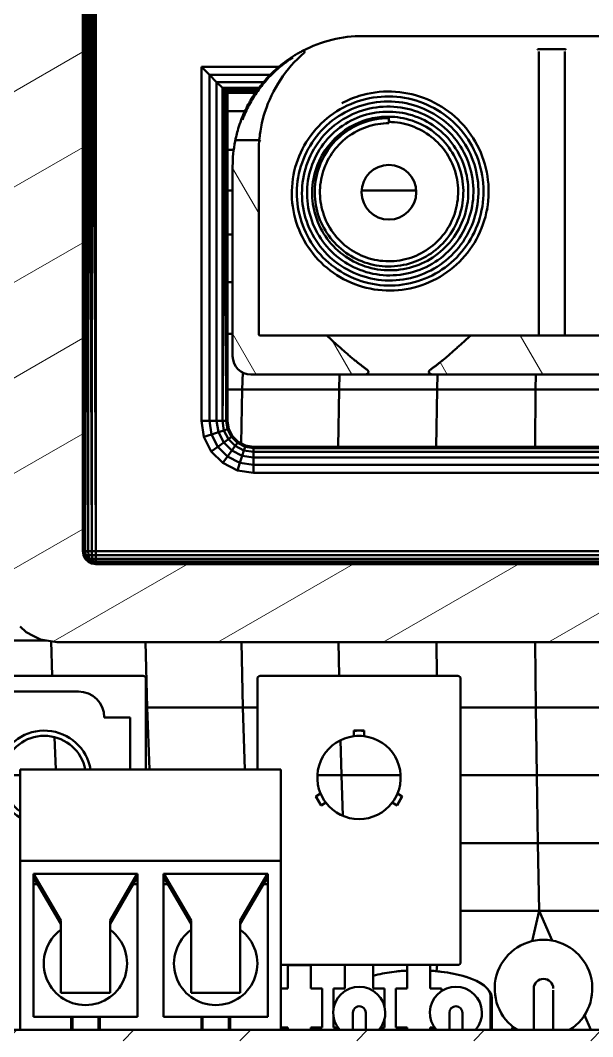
# Model space of a CAD drawing. Header units: millimetres. Extents: x -232 to 1390, y -69 to 653.
# Drawn here: x 141.4 to 163.37, y 298.16 to 337.2 of the extents above; entities that cross this region are included whole.
import ezdxf

# ---------------------------------------------------------------- set-up
doc = ezdxf.new("R2010")
doc.units = ezdxf.units.MM
doc.layers.add('Видимый контур (ГОСТ)', color=7, linetype='Continuous', lineweight=50)
doc.layers.add('Штриховка (ГОСТ)', color=7, linetype='Continuous', lineweight=18)

msp = doc.modelspace()

# ---------------------------------------------------------------- hatches: boundary and pattern name
at = {"layer": 'Штриховка (ГОСТ)'}
h = msp.add_hatch(dxfattribs=at)
h.set_pattern_fill('ANSI31', color=256, scale=25.4, angle=-15, style=0)
h.set_pattern_definition([(30, (0, 0), (-1.5875, 2.74963), [])])
h.paths.add_polyline_path([(243.533, 332.223), (243.621, 332.092), (244.2, 331.053), (244.35, 330.694), (244.424, 330.362), (244.459, 330.201), (244.476, 329.93), (244.444, 329.639), (244.415, 329.363), (244.341, 329.101), (244.264, 328.939), (244.096, 328.587), (243.939, 328.364), (243.892, 328.317), (243.538, 327.96), (243.354, 327.828), (243.316, 327.802), (242.803, 327.553), (242.695, 327.521), (242.542, 327.477), (241.976, 327.412), (214.141, 327.412), (213.094, 327.346), (212.685, 327.269), (212.07, 327.153), (211.36, 326.938), (211.27, 326.9), (210.394, 326.53), (209.949, 326.272), (209.492, 326.008), (208.894, 325.571), (208.748, 325.439), (208.117, 324.866), (207.718, 324.401), (207.439, 324.075), (207.018, 323.464), (206.878, 323.206), (206.519, 322.542), (206.261, 321.88), (206.14, 321.571), (205.946, 320.856), (205.884, 320.468), (205.78, 319.824), (205.741, 319.012), (205.741, 315.86), (205.741, 313.661), (205.741, 312.003), (205.741, 311.233), (205.741, 309.84), (205.741, 308.694), (205.741, 307.715), (205.741, 306.779), (205.741, 305.899), (205.741, 305.113), (205.741, 304.395), (205.741, 303.412), (205.741, 302.731), (205.741, 302.09), (205.741, 301.479), (205.741, 299.59), (205.741, 298.979), (205.741, 298.419), (205.741, 298.386), (205.741, 298.317), (207.245, 298.317), (208.055, 298.317), (208.604, 298.317), (208.741, 298.317), (208.741, 298.633), (208.741, 299.276), (208.741, 301.2), (208.741, 301.843), (208.741, 302.515), (208.741, 303.229), (208.741, 304.234), (208.741, 304.989), (208.741, 305.816), (208.741, 306.744), (208.741, 307.712), (208.741, 308.755), (208.741, 309.986), (208.741, 311.498), (208.741, 312.32), (208.741, 314.166), (208.741, 316.675), (208.741, 320.412), (208.806, 321.131), (208.889, 321.444), (208.966, 321.736), (209.266, 322.393), (209.617, 322.911), (209.924, 323.23), (210.118, 323.432), (210.621, 323.804), (210.746, 323.867), (211.265, 324.13), (211.708, 324.267), (211.863, 324.314), (212.577, 324.408), (212.741, 324.412), (245.612, 324.412), (246.09, 324.45), (246.39, 324.531), (246.693, 324.613), (247.044, 324.775), (247.118, 324.827), (247.559, 325.129), (247.742, 325.308), (247.836, 325.398), (248.204, 325.902), (248.377, 326.247), (248.505, 326.669), (248.558, 326.845), (248.606, 327.228), (248.587, 327.447), (248.53, 328.102), (248.395, 328.543), (248.395, 328.543), (248.095, 329.524), (247.668, 330.545), (247.668, 330.545), (246.948, 332.269), (246.839, 332.45), (246.839, 332.45), (245.777, 334.221), (245.777, 334.221), (245.413, 334.829), (244.542, 335.9), (244.542, 335.9), (243.589, 337.073), (243.127, 337.514), (243.127, 337.514), (241.507, 339.06), (241.507, 339.06), (241.268, 339.288), (239.67, 340.512), (239.67, 340.512), (238.297, 341.564), (237.687, 341.951), (237.687, 341.951), (234.489, 343.979), (233.235, 344.648), (233.235, 344.648), (228.797, 347.019), (228.374, 347.214), (228.374, 347.214), (223.31, 349.546), (223.31, 349.546), (222.149, 350.081), (218.332, 351.61), (218.332, 351.61), (215.485, 352.751), (213.723, 353.335), (213.723, 353.335), (209.929, 354.593), (208.735, 354.96), (208.727, 354.962), (207.511, 355.295), (207.511, 352.19), (208.215, 351.985), (209.019, 351.734), (212.387, 350.657), (212.825, 350.5), (215.603, 349.505), (217.374, 348.8), (219.115, 348.107), (222.324, 346.718), (223.246, 346.319), (226.999, 344.559), (227.345, 344.384), (229.78, 343.144), (230.254, 342.903), (232.115, 341.867), (233.016, 341.365), (234.318, 340.564), (235.347, 339.931), (236.359, 339.237), (237.314, 338.582), (238.21, 337.888), (238.973, 337.298), (239.855, 336.518), (240.374, 336.059), (241.283, 335.123), (241.668, 334.726), (242.503, 333.698), (242.734, 333.414)])
h.paths.add_polyline_path([(124.773, 350.488), (126.323, 351.018), (128.575, 351.734), (129.378, 351.985), (129.955, 352.152), (130.083, 352.19), (130.083, 355.295), (129.915, 355.249), (128.867, 354.962), (128.859, 354.96), (127.665, 354.593), (123.87, 353.338), (123.87, 353.338), (122.243, 352.799), (119.262, 351.609), (119.262, 351.609), (115.59, 350.143), (114.285, 349.543), (114.285, 349.543), (109.22, 347.213), (109.219, 347.213), (108.797, 347.019), (105.902, 345.536), (104.357, 344.653), (104.357, 344.653), (101.684, 343.126), (99.917, 341.938), (99.917, 341.938), (98.302, 340.852), (97.91, 340.532), (97.91, 340.532), (96.094, 339.05), (96.093, 339.05), (95.589, 338.639), (94.481, 337.502), (94.481, 337.502), (93.4, 336.393), (93.042, 335.91), (93.042, 335.91), (91.798, 334.23), (91.798, 334.23), (91.622, 333.993), (90.793, 332.431), (90.793, 332.431), (90.176, 331.266), (89.921, 330.549), (89.921, 330.549), (89.206, 328.54), (89.206, 328.54), (89.096, 328.23), (88.989, 327.614), (88.988, 327.449), (88.987, 327.228), (89.081, 326.666), (89.09, 326.612), (89.217, 326.247), (89.386, 325.941), (89.518, 325.7), (89.758, 325.398), (89.855, 325.312), (90.224, 324.981), (90.474, 324.824), (90.55, 324.775), (91.127, 324.536), (91.2, 324.519), (91.504, 324.45), (91.982, 324.412), (124.853, 324.412), (125.57, 324.347), (125.731, 324.314), (125.885, 324.265), (126.418, 324.093), (126.849, 323.868), (126.973, 323.804), (127.549, 323.367), (127.674, 323.233), (127.976, 322.911), (128.31, 322.407), (128.375, 322.308), (128.627, 321.736), (128.701, 321.443), (128.804, 321.036), (128.853, 320.412), (128.853, 316.9), (128.853, 314.312), (128.853, 312.422), (128.853, 311.605), (128.853, 310.063), (128.853, 308.813), (128.853, 307.756), (128.853, 306.789), (128.853, 305.851), (128.853, 305.016), (128.853, 304.255), (128.853, 303.25), (128.853, 302.531), (128.853, 301.854), (128.853, 301.207), (128.853, 299.283), (128.853, 298.637), (128.853, 298.419), (128.853, 298.317), (129.538, 298.317), (131.853, 298.317), (131.853, 298.389), (131.853, 298.419), (131.853, 298.986), (131.853, 299.601), (131.853, 301.49), (131.853, 302.104), (131.853, 302.749), (131.853, 303.436), (131.853, 304.419), (131.853, 305.143), (131.853, 305.937), (131.853, 306.828), (131.853, 307.762), (131.853, 308.754), (131.853, 309.919), (131.853, 311.34), (131.853, 312.104), (131.853, 313.802), (131.853, 316.069), (131.853, 319.012), (131.788, 320.054), (131.716, 320.469), (131.648, 320.856), (131.354, 321.863), (130.941, 322.819), (130.721, 323.208), (130.576, 323.464), (129.965, 324.318), (129.883, 324.407), (129.258, 325.083), (128.848, 325.442), (128.7, 325.571), (127.842, 326.174), (127.648, 326.277), (126.922, 326.662), (126.325, 326.902), (126.233, 326.938), (125.223, 327.223), (124.91, 327.271), (124.194, 327.379), (123.453, 327.412), (95.618, 327.412), (95.346, 327.427), (94.9, 327.528), (94.79, 327.553), (94.539, 327.657), (94.247, 327.84), (94.056, 327.96), (93.853, 328.141), (93.709, 328.322), (93.498, 328.587), (93.367, 328.825), (93.328, 328.936), (93.179, 329.363), (93.134, 329.631), (93.135, 330.201), (93.17, 330.362), (93.244, 330.694), (93.394, 331.053), (94.063, 332.223), (94.16, 332.393), (95.051, 333.668), (95.082, 333.705), (96.083, 334.9), (96.307, 335.127), (97.272, 336.109), (97.739, 336.538), (99.228, 337.787), (99.377, 337.897), (100.986, 339.085), (101.23, 339.245), (103.063, 340.451), (103.27, 340.573), (105.476, 341.873), (105.78, 342.052), (107.817, 343.138), (108.865, 343.697), (110.252, 344.376), (112.146, 345.304), (115.269, 346.721), (115.903, 347.009), (119.583, 348.559), (120.218, 348.805), (123.034, 349.895)])
h.paths.add_polyline_path([(142.297, 346.317), (140.797, 346.317), (140.797, 346.283), (140.797, 344.875), (140.797, 315.317), (140.846, 315.008), (140.895, 314.699), (141.037, 314.42), (141.179, 314.141), (141.4, 313.92), (141.621, 313.699), (141.9, 313.557), (142.179, 313.415), (142.488, 313.366), (142.797, 313.317), (168.797, 313.317), (194.797, 313.317), (195.106, 313.366), (195.415, 313.415), (195.694, 313.557), (195.973, 313.699), (196.194, 313.92), (196.415, 314.141), (196.557, 314.42), (196.699, 314.699), (196.748, 315.008), (196.797, 315.317), (196.797, 344.875), (196.797, 346.283), (196.797, 346.317), (195.297, 346.317), (193.797, 346.317), (193.797, 346.283), (193.797, 344.895), (193.797, 316.817), (193.785, 316.74), (193.772, 316.662), (193.737, 316.593), (193.701, 316.523), (193.646, 316.468), (193.591, 316.412), (193.521, 316.377), (193.451, 316.341), (193.374, 316.329), (193.297, 316.317), (168.797, 316.317), (144.297, 316.317), (144.22, 316.329), (144.142, 316.341), (144.073, 316.377), (144.003, 316.412), (143.948, 316.468), (143.892, 316.523), (143.857, 316.593), (143.821, 316.662), (143.809, 316.74), (143.797, 316.817), (143.797, 344.895), (143.797, 346.317), (143.628, 346.317)])
h = msp.add_hatch(dxfattribs=at)
h.set_pattern_fill('ANSI31', color=256, scale=25.4, angle=75.0002, style=0)
h.set_pattern_definition([(120.0002, (0, 0), (-2.749626, -1.587508), [])])
edge = h.paths.add_edge_path()
edge.add_spline(control_points=[(176.444, 325.069), (176.434, 325.077), (176.421, 325.085), (176.397, 325.095), (176.381, 325.098), (176.367, 325.098)], knot_values=[0.038382, 0.038382, 0.038382, 0.038382, 0.042175, 0.042175, 0.046287, 0.046287, 0.046287, 0.046287], degree=3, periodic=0)
edge.add_line((176.367, 325.098), (158.739, 325.098))
edge.add_spline(control_points=[(158.739, 325.098), (158.726, 325.098), (158.71, 325.095), (158.685, 325.085), (158.672, 325.077), (158.663, 325.069)], knot_values=[0.015403, 0.015403, 0.015403, 0.015403, 0.019515, 0.019515, 0.023309, 0.023309, 0.023309, 0.023309], degree=3, periodic=0)
edge.add_spline(control_points=[(158.663, 325.069), (157.682, 324.166), (157.13, 323.769)], knot_values=[0, 0, 0, 0.201073, 0.201073, 0.201073], weights=[1, 1.059449, 1], degree=2, periodic=0)
edge.add_spline(control_points=[(157.13, 323.769), (157.128, 323.767), (157.126, 323.766), (157.114, 323.756), (157.103, 323.744), (157.092, 323.722), (157.089, 323.709), (157.089, 323.687), (157.092, 323.674), (157.103, 323.652), (157.114, 323.64), (157.137, 323.622), (157.154, 323.613), (157.186, 323.601), (157.208, 323.598), (157.226, 323.598)], knot_values=[-0.042949, -0.042949, -0.042949, -0.042949, -0.042221, -0.042221, -0.038224, -0.038224, -0.034902, -0.034902, -0.031581, -0.031581, -0.027584, -0.027584, -0.022731, -0.022731, -0.017238, -0.017238, -0.017238, -0.017238], degree=3, periodic=0)
edge.add_line((157.226, 323.598), (177.88, 323.598))
edge.add_spline(control_points=[(177.88, 323.598), (177.898, 323.598), (177.92, 323.601), (177.953, 323.613), (177.97, 323.622), (177.993, 323.64), (178.003, 323.652), (178.014, 323.674), (178.018, 323.687), (178.018, 323.709), (178.014, 323.722), (178.003, 323.744), (177.993, 323.756), (177.981, 323.766), (177.979, 323.767), (177.977, 323.769)], knot_values=[0.017239, 0.017239, 0.017239, 0.017239, 0.022729, 0.022729, 0.027582, 0.027582, 0.03158, 0.03158, 0.034901, 0.034901, 0.038222, 0.038222, 0.042219, 0.042219, 0.042947, 0.042947, 0.042947, 0.042947], degree=3, periodic=0)
edge.add_spline(control_points=[(177.977, 323.769), (177.425, 324.166), (176.444, 325.069)], knot_values=[0, 0, 0, 0.201073, 0.201073, 0.201073], weights=[1, 1.059449, 1], degree=2, periodic=0)
edge = h.paths.add_edge_path()
edge.add_ellipse((184.588, 332.548), major_axis=(-0.05, 0), ratio=1, start_angle=270, end_angle=364.4586)
edge.add_ellipse((179.553, 332.155), major_axis=(0.389, -4.985), ratio=1, start_angle=85.5414, end_angle=90, ccw=False)
edge.add_line((184.553, 332.155), (184.553, 325.148))
edge.add_ellipse((184.503, 325.148), major_axis=(0, -0.05), ratio=1, start_angle=0, end_angle=90, ccw=False)
edge.add_line((184.503, 325.098), (181.989, 325.098))
edge.add_spline(control_points=[(181.989, 325.098), (181.976, 325.098), (181.96, 325.095), (181.935, 325.085), (181.922, 325.077), (181.913, 325.069)], knot_values=[0.015403, 0.015403, 0.015403, 0.015403, 0.019515, 0.019515, 0.023309, 0.023309, 0.023309, 0.023309], degree=3, periodic=0)
edge.add_spline(control_points=[(181.913, 325.069), (180.932, 324.166), (180.38, 323.769)], knot_values=[0, 0, 0, 0.201073, 0.201073, 0.201073], weights=[1, 1.059449, 1], degree=2, periodic=0)
edge.add_spline(control_points=[(180.38, 323.769), (180.378, 323.767), (180.376, 323.766), (180.364, 323.756), (180.353, 323.744), (180.342, 323.722), (180.339, 323.709), (180.339, 323.687), (180.342, 323.674), (180.353, 323.652), (180.364, 323.64), (180.387, 323.622), (180.404, 323.613), (180.436, 323.601), (180.458, 323.598), (180.476, 323.598)], knot_values=[-0.042947, -0.042947, -0.042947, -0.042947, -0.042219, -0.042219, -0.038222, -0.038222, -0.034901, -0.034901, -0.03158, -0.03158, -0.027582, -0.027582, -0.022729, -0.022729, -0.017236, -0.017236, -0.017236, -0.017236], degree=3, periodic=0)
edge.add_line((180.476, 323.598), (184.853, 323.598))
edge.add_ellipse((184.853, 324.298), major_axis=(0.7, 0), ratio=1, start_angle=270, end_angle=360)
edge.add_line((185.553, 324.298), (185.553, 331.598))
edge.add_ellipse((180.553, 331.598), major_axis=(0, 5), ratio=1, start_angle=270, end_angle=281.0648)
edge.add_ellipse((185.411, 332.548), major_axis=(-0.0096, 0.0491), ratio=1, start_angle=270, end_angle=348.9352)
edge.add_line((185.411, 332.598), (184.588, 332.598))
edge = h.paths.add_edge_path()
edge.add_ellipse((150.519, 332.548), major_axis=(0.0039, 0.0498), ratio=1, start_angle=270, end_angle=364.4586)
edge.add_line((150.519, 332.598), (149.695, 332.598))
edge.add_ellipse((149.695, 332.548), major_axis=(-0.05, 0), ratio=1, start_angle=270, end_angle=348.9352)
edge.add_ellipse((154.553, 331.598), major_axis=(-0.96, -4.907), ratio=1, start_angle=270, end_angle=281.0648)
edge.add_line((149.553, 331.598), (149.553, 324.298))
edge.add_ellipse((150.253, 324.298), major_axis=(0, -0.7), ratio=1, start_angle=270, end_angle=360)
edge.add_line((150.253, 323.598), (154.63, 323.598))
edge.add_spline(control_points=[(154.63, 323.598), (154.648, 323.598), (154.67, 323.601), (154.703, 323.613), (154.72, 323.622), (154.743, 323.64), (154.753, 323.652), (154.764, 323.674), (154.768, 323.687), (154.768, 323.709), (154.764, 323.722), (154.753, 323.744), (154.743, 323.756), (154.731, 323.766), (154.729, 323.767), (154.727, 323.769)], knot_values=[0.017241, 0.017241, 0.017241, 0.017241, 0.022731, 0.022731, 0.027584, 0.027584, 0.031581, 0.031581, 0.034902, 0.034902, 0.038224, 0.038224, 0.042221, 0.042221, 0.042949, 0.042949, 0.042949, 0.042949], degree=3, periodic=0)
edge.add_spline(control_points=[(154.727, 323.769), (154.175, 324.166), (153.194, 325.069)], knot_values=[0, 0, 0, 0.201073, 0.201073, 0.201073], weights=[1, 1.059449, 1], degree=2, periodic=0)
edge.add_spline(control_points=[(153.194, 325.069), (153.184, 325.077), (153.171, 325.085), (153.147, 325.095), (153.131, 325.098), (153.117, 325.098)], knot_values=[0.038382, 0.038382, 0.038382, 0.038382, 0.042175, 0.042175, 0.046287, 0.046287, 0.046287, 0.046287], degree=3, periodic=0)
edge.add_line((153.117, 325.098), (150.603, 325.098))
edge.add_ellipse((150.603, 325.148), major_axis=(-0.05, 0), ratio=1, start_angle=0, end_angle=90, ccw=False)
edge.add_line((150.553, 325.148), (150.553, 332.155))
edge.add_ellipse((155.553, 332.155), major_axis=(0, 5), ratio=1, start_angle=85.5414, end_angle=90, ccw=False)
h = msp.add_hatch(dxfattribs=at)
h.set_pattern_fill('ANSI31', color=256, scale=25.4, style=0)
h.set_pattern_definition([(45, (0, 0), (-2.245064, 2.245064), [])])
h.paths.add_polyline_path([(172.842, 298.419), (172.842, 298.008), (208.604, 298.008), (208.604, 298.317), (208.604, 298.419), (205.741, 298.419)])
h.paths.add_polyline_path([(164.478, 298.008), (164.478, 298.419), (131.853, 298.419), (128.853, 298.419), (128.701, 298.419), (128.701, 298.008)])
h.paths.add_polyline_path([(164.842, 298.419), (164.842, 298.008), (172.478, 298.008), (172.478, 298.419), (171.809, 298.419), (170.959, 298.419), (166.359, 298.419), (165.509, 298.419)])

# ---------------------------------------------------------------- linework, layer by layer
at = {"layer": 'Видимый контур (ГОСТ)'}
for p, q in [((143.797, 316.817), (143.797, 351.734)), ((143.817, 349.486), (143.797, 316.817)), ((143.822, 349.483), (143.797, 316.817)), ((143.821, 316.817), (143.822, 349.483)), ((143.825, 349.48), (143.821, 316.817)), ((143.821, 316.817), (143.887, 349.453)), ((143.893, 349.452), (143.821, 316.817)), ((143.892, 316.817), (143.893, 349.452)), ((143.908, 349.449), (143.892, 316.817)), ((144.003, 349.439), (143.892, 316.817)), ((144.004, 349.439), (144.003, 316.817)), ((144.003, 316.817), (144.003, 349.439)), ((144.031, 349.438), (144.003, 316.817)), ((144.031, 349.438), (144.142, 316.817)), ((144.177, 349.447), (144.142, 316.817)), ((144.152, 349.445), (144.142, 316.817)), ((144.177, 349.447), (144.297, 316.817)), ((144.297, 316.817), (144.297, 349.466)), ((143.797, 316.817), (143.797, 344.895)), ((154.553, 336.598), (180.553, 336.598)), ((161.303, 336.006), (161.303, 325.148)), ((161.317, 336.098), (162.29, 336.098)), ((162.303, 325.148), (162.303, 336.006)), ((148.351, 335.416), (151.325, 335.416)), ((148.351, 321.817), (148.351, 335.416)), ((148.351, 335.416), (148.66, 335.107)), ((148.66, 335.107), (148.939, 334.828)), ((148.66, 335.107), (150.991, 335.107)), ((148.66, 321.817), (148.66, 335.107)), ((150.737, 334.828), (148.939, 334.828)), ((148.939, 334.828), (149.16, 334.607)), ((148.939, 321.817), (148.939, 334.828)), ((149.16, 334.607), (149.242, 334.525)), ((150.56, 334.607), (149.16, 334.607)), ((149.16, 321.817), (149.16, 334.607)), ((149.242, 334.525), (149.16, 321.817)), ((149.302, 334.465), (149.16, 321.817)), ((149.242, 334.525), (150.5, 334.525)), ((149.242, 334.525), (149.302, 334.465)), ((149.302, 334.465), (149.339, 334.428)), ((150.457, 334.465), (149.302, 334.465)), ((149.302, 321.817), (149.302, 334.465)), ((149.339, 334.428), (149.302, 321.817)), ((149.351, 334.416), (149.302, 321.817)), ((149.339, 334.428), (150.431, 334.428)), ((149.339, 334.428), (149.351, 334.416)), ((149.351, 334.416), (150.423, 334.416)), ((149.351, 321.817), (149.351, 334.416)), ((149.351, 333.707), (150.02, 333.707)), ((155.553, 333.348), (155.553, 333.448)), ((155.553, 333.248), (155.553, 333.348)), ((150.519, 332.598), (149.695, 332.598)), ((149.351, 332.227), (149.593, 332.227)), ((150.553, 325.148), (150.553, 332.155)), ((149.553, 331.598), (149.553, 324.298)), ((149.351, 330.663), (149.553, 330.663)), ((156.601, 330.663), (154.505, 330.663)), ((159.367, 329.925), (159.317, 329.934)), ((149.351, 328.976), (149.553, 328.976)), ((149.351, 327.143), (149.553, 327.143)), ((149.351, 325.157), (149.553, 325.157)), ((153.117, 325.098), (150.603, 325.098)), ((158.739, 325.098), (153.117, 325.098)), ((176.367, 325.098), (158.739, 325.098)), ((161.304, 325.157), (161.304, 325.157)), ((162.302, 325.157), (162.302, 325.157)), ((149.923, 323.024), (149.948, 323.668)), ((150.253, 323.598), (154.63, 323.598)), ((153.643, 323.024), (153.661, 323.598)), ((155.928, 323.598), (154.63, 323.598)), ((157.226, 323.598), (177.88, 323.598)), ((157.399, 323.024), (157.412, 323.598)), ((161.183, 323.024), (161.192, 323.598)), ((149.351, 323.024), (149.923, 323.024)), ((149.877, 320.95), (149.923, 323.024)), ((149.923, 323.024), (153.643, 323.024)), ((153.603, 320.817), (153.643, 323.024)), ((157.399, 323.024), (153.643, 323.024)), ((157.369, 320.817), (157.399, 323.024)), ((161.183, 323.024), (157.399, 323.024)), ((161.163, 320.817), (161.183, 323.024)), ((161.183, 323.024), (164.986, 323.024)), ((148.449, 321.199), (148.351, 321.817)), ((148.351, 321.817), (148.66, 321.817)), ((148.66, 321.817), (148.939, 321.817)), ((148.743, 321.294), (148.66, 321.817)), ((148.939, 321.817), (149.16, 321.817)), ((149.008, 321.38), (148.939, 321.817)), ((149.16, 321.817), (149.302, 321.817)), ((149.218, 321.449), (149.16, 321.817)), ((149.302, 321.817), (149.351, 321.817)), ((149.354, 321.493), (149.302, 321.817)), ((149.4, 321.508), (149.351, 321.817)), ((148.743, 321.294), (149.008, 321.38)), ((149.008, 321.38), (149.218, 321.449)), ((149.209, 320.987), (149.008, 321.38)), ((149.218, 321.449), (149.354, 321.493)), ((149.388, 321.117), (149.218, 321.449)), ((149.354, 321.493), (149.4, 321.508)), ((149.503, 321.2), (149.354, 321.493)), ((149.542, 321.229), (149.4, 321.508)), ((148.449, 321.199), (148.743, 321.294)), ((148.733, 320.641), (148.449, 321.199)), ((148.983, 320.823), (148.743, 321.294)), ((148.983, 320.823), (149.209, 320.987)), ((149.209, 320.987), (149.388, 321.117)), ((149.521, 320.674), (149.209, 320.987)), ((149.388, 321.117), (149.503, 321.2)), ((149.651, 320.853), (149.388, 321.117)), ((149.503, 321.2), (149.542, 321.229)), ((149.735, 320.968), (149.503, 321.2)), ((149.763, 321.008), (149.542, 321.229)), ((149.651, 320.853), (149.735, 320.968)), ((149.735, 320.968), (149.763, 321.008)), ((150.027, 320.819), (149.735, 320.968)), ((150.042, 320.866), (149.763, 321.008)), ((148.733, 320.641), (148.983, 320.823)), ((149.176, 320.199), (148.733, 320.641)), ((149.357, 320.449), (148.983, 320.823)), ((149.357, 320.449), (149.521, 320.674)), ((149.521, 320.674), (149.651, 320.853)), ((149.915, 320.474), (149.521, 320.674)), ((149.983, 320.684), (149.651, 320.853)), ((149.915, 320.474), (149.983, 320.684)), ((149.983, 320.684), (150.027, 320.819)), ((150.351, 320.626), (149.983, 320.684)), ((150.027, 320.819), (150.042, 320.866)), ((150.351, 320.768), (150.027, 320.819)), ((150.351, 320.817), (150.042, 320.866)), ((189.013, 320.817), (150.351, 320.817)), ((150.351, 320.817), (150.351, 320.768)), ((150.351, 320.768), (189.013, 320.768)), ((150.351, 320.768), (150.351, 320.626)), ((150.351, 320.626), (189.013, 320.626)), ((150.351, 320.626), (150.351, 320.405)), ((149.176, 320.199), (149.357, 320.449)), ((149.733, 319.915), (149.176, 320.199)), ((149.829, 320.209), (149.357, 320.449)), ((149.733, 319.915), (149.829, 320.209)), ((149.829, 320.209), (149.915, 320.474)), ((150.351, 320.126), (149.829, 320.209)), ((150.351, 320.405), (149.915, 320.474)), ((150.351, 320.405), (189.013, 320.405)), ((150.351, 320.405), (150.351, 320.126)), ((150.351, 320.126), (189.013, 320.126)), ((150.351, 320.126), (150.351, 319.817)), ((150.351, 319.817), (149.733, 319.915)), ((189.013, 319.817), (150.351, 319.817)), ((143.809, 316.74), (143.797, 316.817)), ((143.821, 316.817), (143.797, 316.817)), ((143.821, 316.662), (143.809, 316.74)), ((143.892, 316.817), (143.821, 316.817)), ((143.821, 316.817), (143.845, 316.662)), ((143.857, 316.593), (143.821, 316.662)), ((143.845, 316.662), (143.821, 316.662)), ((143.912, 316.662), (143.845, 316.662)), ((143.845, 316.662), (143.912, 316.523)), ((144.003, 316.817), (143.892, 316.817)), ((143.892, 316.817), (143.912, 316.662)), ((144.017, 316.662), (143.912, 316.662)), ((143.912, 316.662), (143.97, 316.523)), ((144.142, 316.817), (144.003, 316.817)), ((144.003, 316.817), (144.017, 316.662)), ((144.15, 316.662), (144.017, 316.662)), ((144.017, 316.662), (144.059, 316.523)), ((144.297, 316.817), (144.142, 316.817)), ((144.142, 316.817), (144.15, 316.662)), ((144.297, 316.662), (144.15, 316.662)), ((144.15, 316.662), (144.172, 316.523)), ((144.297, 316.817), (144.297, 316.662)), ((193.297, 316.817), (144.297, 316.817)), ((144.297, 316.662), (144.297, 316.523)), ((144.297, 316.662), (193.297, 316.662)), ((143.892, 316.523), (143.857, 316.593)), ((143.948, 316.468), (143.892, 316.523)), ((143.912, 316.523), (143.892, 316.523)), ((143.97, 316.523), (143.912, 316.523)), ((143.912, 316.523), (144.017, 316.412)), ((144.003, 316.412), (143.948, 316.468)), ((144.059, 316.523), (143.97, 316.523)), ((143.97, 316.523), (144.059, 316.412)), ((144.073, 316.377), (144.003, 316.412)), ((144.017, 316.412), (144.003, 316.412)), ((144.059, 316.412), (144.017, 316.412)), ((144.017, 316.412), (144.15, 316.341)), ((144.172, 316.523), (144.059, 316.523)), ((144.059, 316.523), (144.124, 316.412)), ((144.124, 316.412), (144.059, 316.412)), ((144.059, 316.412), (144.172, 316.341)), ((144.142, 316.341), (144.073, 316.377)), ((144.206, 316.412), (144.124, 316.412)), ((144.124, 316.412), (144.206, 316.341)), ((144.22, 316.329), (144.142, 316.341)), ((144.15, 316.341), (144.142, 316.341)), ((144.297, 316.317), (144.15, 316.341)), ((144.172, 316.341), (144.15, 316.341)), ((144.297, 316.523), (144.172, 316.523)), ((144.172, 316.523), (144.206, 316.412)), ((144.297, 316.317), (144.172, 316.341)), ((144.206, 316.341), (144.172, 316.341)), ((144.297, 316.412), (144.206, 316.412)), ((144.206, 316.412), (144.249, 316.341)), ((144.297, 316.317), (144.206, 316.341)), ((144.249, 316.341), (144.206, 316.341)), ((144.297, 316.317), (144.22, 316.329)), ((144.297, 316.317), (144.249, 316.341)), ((144.297, 316.341), (144.249, 316.341)), ((144.297, 316.523), (144.297, 316.412)), ((144.297, 316.523), (193.297, 316.523)), ((144.297, 316.412), (144.297, 316.341)), ((144.297, 316.412), (193.297, 316.412)), ((144.297, 316.341), (144.297, 316.317)), ((144.297, 316.341), (193.297, 316.341)), ((168.797, 316.317), (144.297, 316.317)), ((141.4, 313.92), (141.621, 313.699)), ((141.621, 313.699), (141.9, 313.557)), ((141.9, 313.557), (142.179, 313.415)), ((142.403, 313.379), (139.016, 313.379)), ((142.179, 313.415), (142.488, 313.366)), ((142.488, 313.366), (142.797, 313.317)), ((142.58, 313.351), (142.622, 312.019)), ((142.797, 313.317), (168.797, 313.317)), ((146.208, 313.317), (146.276, 310.802)), ((149.889, 313.317), (149.946, 310.802)), ((153.616, 313.317), (153.639, 312.019)), ((157.379, 313.317), (157.396, 312.019)), ((161.17, 313.317), (161.193, 310.802)), ((138.523, 312.019), (146.123, 312.019)), ((150.604, 312.019), (158.204, 312.019)), ((146.223, 311.919), (146.223, 308.419)), ((150.504, 308.419), (150.504, 311.919)), ((158.304, 311.919), (158.304, 301.019)), ((143.633, 311.419), (141.013, 311.419)), ((146.276, 310.802), (146.223, 310.802)), ((146.276, 310.802), (146.366, 308.419)), ((146.276, 310.802), (149.946, 310.802)), ((149.946, 310.802), (150.021, 308.419)), ((149.946, 310.802), (150.504, 310.802)), ((161.193, 310.802), (158.304, 310.802)), ((161.193, 310.802), (161.226, 308.203)), ((161.193, 310.802), (164.99, 310.802)), ((144.623, 310.419), (144.623, 310.429)), ((145.623, 310.419), (144.623, 310.419)), ((145.623, 308.419), (145.623, 310.419)), ((142.709, 309.672), (142.764, 308.419)), ((154.204, 309.919), (154.204, 309.707)), ((154.204, 309.919), (154.604, 309.919)), ((154.604, 309.919), (154.604, 309.707)), ((153.693, 309.552), (153.727, 308.203)), ((141.401, 308.419), (141.401, 304.919)), ((141.401, 308.419), (151.401, 308.419)), ((151.401, 308.419), (151.401, 304.919)), ((141.401, 308.203), (140.725, 308.203)), ((152.807, 308.203), (153.727, 308.203)), ((156.002, 308.203), (153.727, 308.203)), ((153.727, 308.203), (153.777, 306.647)), ((161.226, 308.203), (158.304, 308.203)), ((161.226, 308.203), (161.268, 305.598)), ((161.226, 308.203), (165.007, 308.203)), ((152.746, 307.393), (152.93, 307.499)), ((152.946, 307.046), (152.746, 307.393)), ((156.063, 307.393), (155.863, 307.046)), ((156.063, 307.393), (155.879, 307.499)), ((152.946, 307.046), (153.13, 307.152)), ((155.863, 307.046), (155.679, 307.152)), ((161.268, 305.598), (158.304, 305.598)), ((161.268, 305.598), (161.318, 303.001)), ((161.268, 305.598), (165.028, 305.598)), ((141.401, 304.919), (141.401, 298.419)), ((141.401, 304.919), (151.401, 304.919)), ((151.401, 304.919), (151.401, 298.419)), ((141.901, 304.419), (141.901, 298.919)), ((145.901, 304.419), (141.901, 304.419)), ((141.911, 304.415), (142.956, 302.619)), ((142.956, 304.415), (141.911, 304.415)), ((141.911, 304.29), (141.911, 304.415)), ((141.911, 304.29), (142.956, 302.494)), ((142.956, 304.415), (142.956, 304.419)), ((144.846, 304.415), (144.846, 304.419)), ((144.846, 302.619), (145.891, 304.415)), ((145.891, 304.415), (144.846, 304.415)), ((144.846, 302.494), (145.891, 304.29)), ((145.891, 304.29), (145.891, 304.415)), ((145.901, 298.919), (145.901, 304.419)), ((146.901, 304.419), (146.901, 298.919)), ((150.901, 304.419), (146.901, 304.419)), ((146.911, 304.415), (147.956, 302.619)), ((147.956, 304.415), (146.911, 304.415)), ((146.911, 304.29), (146.911, 304.415)), ((146.911, 304.29), (147.956, 302.494)), ((147.956, 304.415), (147.956, 304.419)), ((149.846, 304.415), (149.846, 304.419)), ((149.846, 302.619), (150.891, 304.415)), ((150.891, 304.415), (149.846, 304.415)), ((149.846, 302.494), (150.891, 304.29)), ((150.891, 304.29), (150.891, 304.415)), ((150.901, 298.919), (150.901, 304.419)), ((141.901, 304.019), (142.069, 304.019)), ((145.734, 304.019), (145.901, 304.019)), ((146.901, 304.019), (147.069, 304.019)), ((150.734, 304.019), (150.901, 304.019)), ((161.318, 303.001), (158.304, 303.001)), ((161.052, 301.832), (161.318, 303.001)), ((161.318, 303.001), (163.659, 303.001)), ((161.815, 301.854), (161.318, 303.001)), ((142.956, 301.827), (142.956, 302.619)), ((144.846, 302.619), (144.846, 301.827)), ((147.956, 301.827), (147.956, 302.619)), ((149.846, 302.619), (149.846, 301.827)), ((142.956, 299.983), (142.956, 301.827)), ((144.846, 299.983), (144.846, 301.827)), ((147.956, 299.983), (147.956, 301.827)), ((149.846, 299.983), (149.846, 301.827)), ((158.204, 300.919), (151.401, 300.919)), ((151.674, 300.914), (152.554, 300.914)), ((151.674, 300.014), (151.674, 300.914)), ((151.675, 300.919), (151.675, 300.914)), ((152.554, 300.914), (152.554, 300.014)), ((152.555, 300.019), (152.555, 300.919)), ((153.864, 300.919), (153.864, 300.019)), ((154.944, 300.919), (154.944, 300.019)), ((156.254, 300.019), (156.254, 300.919)), ((157.134, 300.919), (157.134, 300.019)), ((157.135, 300.914), (157.134, 300.914)), ((157.135, 300.019), (157.135, 300.914)), ((157.384, 300.676), (157.407, 300.919)), ((158.512, 300.463), (158.51, 300.459)), ((142.956, 299.984), (142.956, 299.85)), ((142.956, 299.85), (144.846, 299.85)), ((144.846, 299.983), (144.846, 299.85)), ((147.956, 299.982), (147.956, 299.85)), ((147.956, 299.85), (149.846, 299.85)), ((149.846, 299.983), (149.846, 299.85)), ((151.674, 300.019), (151.401, 300.019)), ((151.674, 300.014), (151.401, 300.014)), ((152.554, 300.014), (152.994, 300.014)), ((152.555, 300.019), (152.995, 300.019)), ((152.994, 298.514), (152.994, 300.014)), ((152.995, 300.019), (152.995, 298.519)), ((153.864, 300.019), (153.424, 300.019)), ((153.424, 300.019), (153.424, 299.213)), ((154.944, 300.019), (155.384, 300.019)), ((155.384, 300.019), (155.384, 299.324)), ((156.254, 300.019), (155.814, 300.019)), ((155.814, 300.019), (155.814, 298.519)), ((157.134, 300.019), (157.574, 300.019)), ((157.574, 299.912), (157.574, 300.019)), ((157.574, 300.014), (157.575, 300.014)), ((157.575, 300.014), (157.575, 299.912)), ((161.112, 299.008), (161.112, 300.008)), ((161.862, 298.657), (161.862, 299.944)), ((159.454, 299.715), (159.454, 298.419)), ((159.508, 299.659), (159.508, 298.419)), ((154.162, 298.42), (154.165, 299.079)), ((154.662, 298.422), (154.665, 299.077)), ((157.879, 298.419), (157.876, 299.077)), ((158.379, 298.419), (158.376, 299.079)), ((141.901, 298.919), (143.351, 298.919)), ((144.451, 298.919), (143.351, 298.919)), ((143.351, 298.919), (143.351, 298.419)), ((143.401, 298.419), (143.401, 298.919)), ((144.401, 298.419), (144.401, 298.919)), ((144.451, 298.919), (145.901, 298.919)), ((144.451, 298.419), (144.451, 298.919)), ((146.901, 298.919), (148.351, 298.919)), ((149.451, 298.919), (148.351, 298.919)), ((148.351, 298.919), (148.351, 298.419)), ((148.401, 298.419), (148.401, 298.919)), ((149.401, 298.419), (149.401, 298.919)), ((149.451, 298.919), (150.901, 298.919)), ((149.451, 298.419), (149.451, 298.919)), ((153.424, 298.943), (153.424, 298.519)), ((155.384, 298.832), (155.384, 298.519)), ((161.112, 298.419), (161.112, 299.008)), ((161.862, 298.419), (161.862, 299.008)), ((163.305, 298.419), (163.059, 298.986)), ((164.478, 298.419), (128.701, 298.419)), ((151.401, 298.514), (151.674, 298.514)), ((151.674, 298.419), (151.674, 298.514)), ((152.554, 298.514), (152.554, 298.419)), ((152.554, 298.514), (152.994, 298.514)), ((152.555, 298.419), (152.555, 298.514)), ((152.995, 298.519), (152.994, 298.519)), ((153.424, 298.519), (153.586, 298.519)), ((155.384, 298.519), (155.245, 298.519)), ((155.814, 298.519), (156.254, 298.519)), ((155.815, 298.514), (155.815, 298.519)), ((156.254, 298.514), (155.815, 298.514)), ((156.254, 298.419), (156.254, 298.519)), ((157.134, 298.519), (157.134, 298.419)), ((157.134, 298.519), (157.296, 298.519)), ((157.3, 298.514), (157.135, 298.514)), ((157.135, 298.419), (157.135, 298.514)), ((160.276, 298.419), (160.306, 298.552))]:
    msp.add_line(p, q, dxfattribs=at)
msp.add_circle((155.553, 330.598), 1.05, dxfattribs=at)
for centre, radius, start, end in [((154.553, 331.598), 5, 90, 117.5651), ((152.263, 335.986), 0.05, 310.6633, 117.5651), ((154.553, 331.598), 5, 168.9352, 180), ((149.695, 332.548), 0.05, 90, 168.9352), ((150.519, 332.548), 0.05, 355.5414, 90), ((155.553, 332.155), 5, 175.5414, 180), ((150.603, 325.148), 0.05, 180, 270), ((150.253, 324.298), 0.7, 180, 270), ((146.123, 311.919), 0.1, 0, 90), ((150.604, 311.919), 0.1, 90, 180), ((158.204, 311.919), 0.1, 0, 90), ((143.633, 310.429), 0.99, 0, 90), ((142.323, 308.119), 1.8, 9.5941, 239.2183), ((142.323, 308.119), 1.6, 10.8069, 234.8486), ((154.404, 308.119), 1.6, 97.1808, 202.8192), ((154.404, 308.119), 1.8, 83.6206, 96.3794), ((154.404, 308.119), 1.6, 82.8192, 97.1807), ((154.404, 308.119), 1.6, 337.1808, 82.8192), ((154.404, 308.119), 1.8, 203.6206, 216.3794), ((154.404, 308.119), 1.6, 202.8192, 217.1808), ((154.404, 308.119), 1.6, 322.8192, 337.1808), ((154.404, 308.119), 1.8, 323.6206, 336.3794), ((154.404, 308.119), 1.6, 217.1808, 322.8192), ((143.901, 300.974), 1.6, 126.2014, 53.7986), ((148.901, 300.974), 1.6, 126.2014, 53.7986), ((161.487, 300.008), 1.875, 302.0902, 237.9098), ((158.204, 301.019), 0.1, 270, 0), ((161.487, 300.008), 0.375, 0, 180), ((154.415, 299.078), 1, 318.7962, 221.2038), ((158.126, 299.078), 1, 318.7962, 221.2038), ((154.415, 299.078), 0.25, 359.7544, 179.7544), ((158.126, 299.078), 0.25, 0.2456, 180.2456), ((150.368, 300.008), 1.875, 303.4318, 307.1857)]:
    msp.add_arc(centre, radius, start, end, dxfattribs=at)
for centre, major_axis, ratio, start_param, end_param in [((154.476, 332.767), (-2.155, -3.794), 0.861773, 4.395302, 5.029476), ((156.654, 299.715), (-2.8, 0), 0.357143, 3.141593, 3.986679), ((156.708, 299.659), (-2.8, 0), 0.357143, 3.141593, 3.500861)]:
    msp.add_ellipse(centre, major_axis=major_axis, ratio=ratio, start_param=start_param, end_param=end_param, dxfattribs=at)
for points, knots in [([(149.881, 333.378), (149.921, 333.482), (149.963, 333.583), (150.008, 333.681), (150.054, 333.781), (150.103, 333.878), (150.153, 333.971), (150.181, 334.022), (150.209, 334.072), (150.238, 334.121), (150.292, 334.213), (150.348, 334.302), (150.405, 334.387), (150.419, 334.407), (150.432, 334.426), (150.445, 334.445), (150.481, 334.497), (150.518, 334.547), (150.554, 334.596), (150.573, 334.621), (150.591, 334.645), (150.61, 334.669), (150.619, 334.68), (150.628, 334.692), (150.638, 334.704), (150.642, 334.71), (150.647, 334.716), (150.652, 334.722), (150.656, 334.727), (150.66, 334.732), (150.665, 334.738), (150.7, 334.781), (150.737, 334.826), (150.774, 334.868), (150.821, 334.923), (150.87, 334.977), (150.919, 335.029), (151.008, 335.124), (151.099, 335.213), (151.193, 335.299), (151.287, 335.385), (151.384, 335.466), (151.482, 335.543), (151.582, 335.621), (151.684, 335.695), (151.787, 335.763), (151.802, 335.773), (151.816, 335.783), (151.831, 335.792)], [0, 0, 0, 0, 0.097072, 0.097072, 0.097072, 0.195955, 0.195955, 0.195955, 0.25, 0.25, 0.25, 0.351538, 0.351538, 0.351538, 0.375, 0.375, 0.375, 0.4375, 0.4375, 0.4375, 0.46875, 0.46875, 0.46875, 0.484375, 0.484375, 0.484375, 0.492188, 0.492188, 0.492188, 0.499549, 0.499549, 0.499549, 0.551221, 0.551221, 0.551221, 0.617935, 0.617935, 0.617935, 0.737977, 0.737977, 0.737977, 0.859339, 0.859339, 0.859339, 0.982634, 0.982634, 0.982634, 1, 1, 1, 1]), ([(151.858, 335.774), (151.776, 335.72), (151.696, 335.665), (151.618, 335.607), (151.538, 335.549), (151.461, 335.488), (151.385, 335.425), (151.308, 335.361), (151.234, 335.295), (151.161, 335.226), (151.088, 335.158), (151.017, 335.087), (150.948, 335.013), (150.879, 334.94), (150.813, 334.865), (150.748, 334.788), (150.733, 334.769), (150.718, 334.751), (150.703, 334.733), (150.638, 334.652), (150.575, 334.569), (150.515, 334.485), (150.455, 334.4), (150.397, 334.313), (150.343, 334.224), (150.288, 334.135), (150.236, 334.045), (150.187, 333.953), (150.138, 333.862), (150.092, 333.768), (150.049, 333.674), (150.005, 333.579), (149.965, 333.482), (149.928, 333.384)], [0, 0, 0, 0, 0.093241, 0.093241, 0.093241, 0.188028, 0.188028, 0.188028, 0.284346, 0.284346, 0.284346, 0.381035, 0.381035, 0.381035, 0.477393, 0.477393, 0.477393, 0.5, 0.5, 0.5, 0.59902, 0.59902, 0.59902, 0.699436, 0.699436, 0.699436, 0.799915, 0.799915, 0.799915, 0.899958, 0.899958, 0.899958, 1, 1, 1, 1]), ([(151.831, 335.792), (151.878, 335.822), (151.925, 335.852), (152.019, 335.909), (152.067, 335.936), (152.156, 335.986), (152.198, 336.009), (152.239, 336.03)], [0, 0, 0, 0, 0.3380418, 0.3380418, 0.687938, 0.687938, 1, 1, 1, 1]), ([(152.041, 335.714), (152.077, 335.749), (152.112, 335.783), (152.183, 335.849), (152.219, 335.881), (152.268, 335.924), (152.282, 335.936), (152.295, 335.948)], [0, 0, 0, 0, 0.4085458, 0.4085458, 0.8317555, 0.8317555, 1, 1, 1, 1]), ([(161.317, 336.098), (161.313, 336.098), (161.301, 336.098), (161.279, 336.09), (161.273, 336.087), (161.263, 336.079), (161.258, 336.075), (161.253, 336.071), (161.253, 336.071), (161.253, 336.071)], [-0.008914996, -0.008914996, -0.008914996, -0.008914996, -0.003921975, -0.003921975, -0.001895138, -0.001895138, 0, 0, 0.000027695, 0.000027695, 0.000027695, 0.000027695]), ([(162.353, 336.071), (162.353, 336.071), (162.353, 336.071), (162.348, 336.076), (162.341, 336.082), (162.325, 336.091), (162.319, 336.093), (162.305, 336.097), (162.297, 336.098), (162.29, 336.098)], [-0.007692237, -0.007692237, -0.007692237, -0.007692237, -0.007648528, -0.007648528, -0.004294253, -0.004294253, -0.002263614, -0.002263614, -0.000001, -0.000001, -0.000001, -0.000001]), ([(153.744, 334.022), (153.957, 334.133), (154.179, 334.225), (154.808, 334.42), (155.236, 334.479), (156.07, 334.453), (156.486, 334.371), (157.266, 334.083), (157.639, 333.87), (158.284, 333.344), (158.567, 333.026), (159.01, 332.323), (159.176, 331.93), (159.372, 331.119), (159.402, 330.691), (159.325, 329.861), (159.217, 329.448), (158.879, 328.693), (158.646, 328.34), (158.085, 327.733), (157.747, 327.472), (157.019, 327.079), (156.619, 326.941), (155.81, 326.805), (155.391, 326.803), (154.58, 326.932), (154.179, 327.067), (153.454, 327.452), (153.12, 327.707), (152.563, 328.3), (152.331, 328.645), (151.992, 329.385), (151.883, 329.791), (151.802, 330.601), (151.828, 331.016), (152.012, 331.803), (152.169, 332.184), (152.594, 332.871), (152.869, 333.184), (153.493, 333.696), (153.851, 333.903), (154.601, 334.183), (155.002, 334.264), (155.803, 334.29), (156.212, 334.235), (156.978, 334.002), (157.345, 333.82), (157.989, 333.355), (158.276, 333.068), (158.738, 332.422), (158.918, 332.054), (159.146, 331.293), (159.198, 330.89), (159.168, 330.103), (159.088, 329.708), (158.809, 328.972), (158.604, 328.621), (158.101, 328.015), (157.797, 327.75), (157.131, 327.342), (156.762, 327.191), (156, 327.017), (155.598, 326.994), (154.821, 327.075), (154.436, 327.181), (153.733, 327.507), (153.405, 327.729), (152.843, 328.261), (152.603, 328.58), (152.244, 329.266), (152.119, 329.643), (152.002, 330.402), (152.005, 330.794), (152.136, 331.551), (152.268, 331.924), (152.636, 332.598), (152.879, 332.907), (153.441, 333.421), (153.766, 333.634), (154.462, 333.941), (154.843, 334.038), (155.601, 334.104), (155.989, 334.074), (156.722, 333.892), (157.077, 333.74), (157.713, 333.334), (158.001, 333.074), (158.472, 332.484), (158.661, 332.147), (158.913, 331.442), (158.983, 331.066), (158.997, 330.319), (158.941, 329.937), (158.712, 329.225), (158.538, 328.884), (158.095, 328.289), (157.823, 328.025), (157.214, 327.603), (156.868, 327.44), (156.155, 327.237), (155.778, 327.195), (155.043, 327.233), (154.676, 327.313), (153.994, 327.584), (153.67, 327.779), (153.111, 328.257), (152.869, 328.544), (152.497, 329.172), (152.361, 329.518), (152.21, 330.23), (152.194, 330.605), (152.281, 331.328), (152.385, 331.686), (152.699, 332.336), (152.911, 332.639), (153.415, 333.154), (153.715, 333.373), (154.359, 333.698), (154.712, 333.808), (155.421, 333.906), (155.787, 333.898), (156.489, 333.765), (156.834, 333.637), (157.456, 333.284), (157.74, 333.053), (158.21, 332.522), (158.404, 332.216), (158.679, 331.564), (158.763, 331.209), (158.813, 330.502), (158.778, 330.141), (158.598, 329.462), (158.451, 329.134), (158.064, 328.55), (157.818, 328.286), (157.262, 327.857), (156.945, 327.687), (156.286, 327.463), (155.935, 327.405), (155.241, 327.403), (154.888, 327.462), (154.23, 327.685), (153.915, 327.854), (153.369, 328.275), (153.129, 328.532), (152.747, 329.104), (152.602, 329.427), (152.425, 330.092), (152.392, 330.444), (152.44, 331.126), (152.52, 331.465), (152.783, 332.093), (152.969, 332.39), (153.421, 332.901), (153.693, 333.121), (154.282, 333.455), (154.605, 333.575), (155.268, 333.702), (155.615, 333.711), (156.284, 333.618), (156.614, 333.515), (157.212, 333.212), (157.489, 333.011), (157.957, 332.535), (158.154, 332.253), (158.444, 331.651), (158.54, 331.321), (158.618, 330.662), (158.604, 330.324), (158.467, 329.677), (158.343, 329.361), (158.006, 328.791), (157.786, 328.532), (157.285, 328.106), (156.999, 327.933), (156.391, 327.691), (156.062, 327.619), (155.407, 327.586), (155.073, 327.625), (154.447, 327.805), (154.147, 327.946), (153.615, 328.315), (153.376, 328.547), (152.99, 329.069), (152.839, 329.366), (152.645, 329.98), (152.597, 330.305), (152.61, 330.946), (152.67, 331.27), (152.889, 331.874), (153.051, 332.161), (153.451, 332.658), (153.693, 332.875), (154.229, 333.215), (154.529, 333.342), (154.954, 333.446), (155.073, 333.467), (155.254, 333.488), (155.316, 333.493), (155.41, 333.498), (155.441, 333.499), (155.489, 333.5), (155.505, 333.5), (155.57, 333.5), (155.618, 333.499), (155.812, 333.489), (155.958, 333.471), (156.408, 333.378), (156.709, 333.263), (157.255, 332.946), (157.507, 332.738), (157.913, 332.263), (158.078, 331.995), (158.314, 331.418), (158.386, 331.101), (158.424, 330.471), (158.389, 330.148), (158.221, 329.549), (158.089, 329.262), (157.741, 328.744), (157.517, 328.507), (157.019, 328.136), (156.743, 327.991), (156.158, 327.795), (155.84, 327.745), (155.219, 327.751), (154.909, 327.804), (154.328, 328.007), (154.05, 328.157), (153.561, 328.536), (153.344, 328.771), (153.004, 329.287), (152.875, 329.576), (152.719, 330.171), (152.689, 330.486), (152.731, 331.103), (152.805, 331.413), (153.044, 331.984), (153.212, 332.252), (153.62, 332.714), (153.864, 332.914), (154.399, 333.222), (154.698, 333.334), (155.183, 333.43), (155.369, 333.448), (155.553, 333.448)], [1.562217, 1.562217, 1.562217, 1.562217, 1.633667, 1.633667, 1.759735, 1.759735, 1.883922, 1.883922, 2.009381, 2.009381, 2.133892, 2.133892, 2.258819, 2.258819, 2.384397, 2.384397, 2.509143, 2.509143, 2.632838, 2.632838, 2.757632, 2.757632, 2.881319, 2.881319, 3.004054, 3.004054, 3.127846, 3.127846, 3.250549, 3.250549, 3.372301, 3.372301, 3.495088, 3.495088, 3.616817, 3.616817, 3.737581, 3.737581, 3.859364, 3.859364, 3.98012, 3.98012, 4.099896, 4.099896, 4.220674, 4.220674, 4.340456, 4.340456, 4.459245, 4.459245, 4.579019, 4.579019, 4.697827, 4.697827, 4.815628, 4.815628, 4.934398, 4.934398, 5.052232, 5.052232, 5.169046, 5.169046, 5.286811, 5.286811, 5.403672, 5.403672, 5.519497, 5.519497, 5.636259, 5.636259, 5.752147, 5.752147, 5.866975, 5.866975, 5.982739, 5.982739, 6.097658, 6.097658, 6.211506, 6.211506, 6.326256, 6.326256, 6.440192, 6.440192, 6.553064, 6.553064, 6.666802, 6.666802, 6.77977, 6.77977, 6.891654, 6.891654, 7.004384, 7.004384, 7.116383, 7.116383, 7.22728, 7.22728, 7.339, 7.339, 7.450029, 7.450029, 7.55994, 7.55994, 7.670651, 7.670651, 7.780709, 7.780709, 7.889635, 7.889635, 7.999336, 7.999336, 8.108424, 8.108424, 8.216365, 8.216365, 8.325055, 8.325055, 8.433174, 8.433174, 8.540129, 8.540129, 8.647809, 8.647809, 8.754958, 8.754958, 8.860926, 8.860926, 8.967598, 8.967598, 9.073777, 9.073777, 9.178752, 9.178752, 9.28442, 9.28442, 9.389632, 9.389632, 9.493629, 9.493629, 9.598275, 9.598275, 9.702512, 9.702512, 9.805534, 9.805534, 9.909162, 9.909162, 10.012433, 10.012433, 10.114471, 10.114471, 10.217083, 10.217083, 10.319387, 10.319387, 10.42044, 10.42044, 10.522037, 10.522037, 10.623373, 10.623373, 10.723442, 10.723442, 10.824025, 10.824025, 10.92439, 10.92439, 11.023478, 11.023478, 11.123046, 11.123046, 11.22244, 11.22244, 11.320544, 11.320544, 11.419102, 11.419102, 11.517525, 11.517525, 11.614637, 11.614637, 11.712198, 11.712198, 11.809643, 11.809643, 11.905761, 11.905761, 12.002327, 12.002327, 12.098769, 12.098769, 12.19399, 12.19399, 12.289365, 12.289365, 12.325546, 12.325546, 12.344205, 12.344205, 12.353734, 12.353734, 12.358588, 12.358588, 12.373151, 12.373151, 12.416953, 12.416953, 12.511318, 12.511318, 12.606754, 12.606754, 12.699075, 12.699075, 12.794039, 12.794039, 12.888727, 12.888727, 12.98096, 12.98096, 13.076083, 13.076083, 13.167193, 13.167193, 13.261274, 13.261274, 13.353332, 13.353332, 13.445773, 13.445773, 13.538968, 13.538968, 13.63138, 13.63138, 13.723646, 13.723646, 13.816864, 13.816864, 13.90935, 13.90935, 14.001573, 14.001573, 14.094736, 14.094736, 14.150099, 14.150099, 14.150099, 14.150099]), ([(149.646, 332.558), (149.646, 332.558), (149.65, 332.577), (149.666, 332.655), (149.678, 332.711), (149.714, 332.857), (149.737, 332.946), (149.799, 333.149), (149.836, 333.26), (149.881, 333.378)], [0, 0, 0, 0, 0.25, 0.25, 0.5, 0.5, 0.75, 0.75, 1, 1, 1, 1]), ([(150.568, 332.546), (150.569, 332.559), (150.579, 332.716), (150.64, 333.112), (150.698, 333.348)], [0.047833, 0.047833, 0.047833, 0.047833, 0.5, 1, 1, 1, 1]), ([(155.553, 333.248), (155.272, 333.248), (154.987, 333.202), (154.446, 333.023), (154.184, 332.885), (153.727, 332.539), (153.525, 332.327), (153.202, 331.853), (153.078, 331.586), (152.923, 331.031), (152.891, 330.737), (152.924, 330.164), (152.987, 329.877), (153.2, 329.345), (153.353, 329.094), (153.727, 328.656), (153.954, 328.465), (154.448, 328.173), (154.722, 328.065), (155.282, 327.946), (155.576, 327.933), (156.147, 327.999), (156.432, 328.082), (156.951, 328.329), (157.192, 328.495), (157.604, 328.894), (157.779, 329.132), (158.042, 329.644), (158.134, 329.924), (158.224, 330.498), (158.219, 330.798), (158.117, 331.37), (158.02, 331.648), (157.743, 332.156), (157.56, 332.392), (157.132, 332.786), (156.883, 332.948), (156.35, 333.185), (156.059, 333.262), (155.697, 333.295), (155.625, 333.299), (155.553, 333.3)], [0, 0, 0, 0, 0.084381, 0.084381, 0.170858, 0.170858, 0.256518, 0.256518, 0.342809, 0.342809, 0.429244, 0.429244, 0.515019, 0.515019, 0.601127, 0.601127, 0.687691, 0.687691, 0.773482, 0.773482, 0.859497, 0.859497, 0.946133, 0.946133, 1.031832, 1.031832, 1.118139, 1.118139, 1.204478, 1.204478, 1.292363, 1.292363, 1.378762, 1.378762, 1.466252, 1.466252, 1.55355, 1.55355, 1.641573, 1.641573, 1.663029, 1.663029, 1.663029, 1.663029]), ([(150.619, 332.548), (150.619, 332.548), (150.619, 332.548), (150.605, 332.562), (150.591, 332.575), (150.574, 332.586), (150.573, 332.586), (150.571, 332.587)], [-0.002873858, -0.002873858, -0.002873858, -0.002873858, -0.002865393, -0.002865393, -0.001437972, -0.001437972, -0.001346896, -0.001346896, -0.001346896, -0.001346896]), ([(153.194, 325.069), (153.184, 325.077), (153.171, 325.085), (153.147, 325.095), (153.131, 325.098), (153.117, 325.098)], [0.038381652, 0.038381652, 0.038381652, 0.038381652, 0.042175216, 0.042175216, 0.046287322, 0.046287322, 0.046287322, 0.046287322]), ([(158.739, 325.098), (158.726, 325.098), (158.71, 325.095), (158.685, 325.085), (158.672, 325.077), (158.663, 325.069)], [0.015403004, 0.015403004, 0.015403004, 0.015403004, 0.01951511, 0.01951511, 0.023308675, 0.023308675, 0.023308675, 0.023308675]), ([(161.253, 325.098), (161.257, 325.098), (161.262, 325.098), (161.269, 325.1), (161.273, 325.102), (161.279, 325.105), (161.282, 325.107), (161.285, 325.109), (161.285, 325.109), (161.285, 325.11), (161.286, 325.11), (161.287, 325.111), (161.288, 325.112), (161.288, 325.112), (161.288, 325.112), (161.29, 325.114), (161.292, 325.116), (161.295, 325.12), (161.296, 325.122), (161.298, 325.126), (161.299, 325.129), (161.301, 325.133), (161.302, 325.136), (161.303, 325.142), (161.303, 325.144), (161.303, 325.147), (161.303, 325.148), (161.303, 325.148)], [0, 0, 0, 0, 0.165694, 0.165694, 0.308802, 0.308802, 0.431662, 0.431662, 0.4375, 0.4375, 0.462229, 0.462229, 0.488849, 0.488849, 0.5, 0.5, 0.625, 0.625, 0.724131, 0.724131, 0.816745, 0.816745, 0.908372, 0.908372, 0.990641, 0.990641, 1, 1, 1, 1]), ([(162.353, 325.098), (162.346, 325.098), (162.331, 325.101), (162.31, 325.118), (162.303, 325.137), (162.303, 325.148)], [0, 0, 0, 0, 0.285714, 0.571429, 1, 1, 1, 1]), ([(154.63, 323.598), (154.648, 323.598), (154.67, 323.601), (154.703, 323.613), (154.72, 323.622), (154.743, 323.64), (154.753, 323.652), (154.764, 323.674), (154.768, 323.687), (154.768, 323.709), (154.764, 323.722), (154.753, 323.744), (154.743, 323.756), (154.731, 323.766), (154.729, 323.767), (154.727, 323.769)], [0.0172408, 0.0172408, 0.0172408, 0.0172408, 0.02273072, 0.02273072, 0.02758404, 0.02758404, 0.03158134, 0.03158134, 0.03490245, 0.03490245, 0.03822356, 0.03822356, 0.04222085, 0.04222085, 0.04294867, 0.04294867, 0.04294867, 0.04294867]), ([(157.13, 323.769), (157.128, 323.767), (157.126, 323.766), (157.114, 323.756), (157.103, 323.744), (157.092, 323.722), (157.089, 323.709), (157.089, 323.687), (157.092, 323.674), (157.103, 323.652), (157.114, 323.64), (157.137, 323.622), (157.154, 323.613), (157.186, 323.601), (157.208, 323.598), (157.226, 323.598)], [-0.04294867, -0.04294867, -0.04294867, -0.04294867, -0.04222085, -0.04222085, -0.03822356, -0.03822356, -0.03490245, -0.03490245, -0.03158134, -0.03158134, -0.02758404, -0.02758404, -0.02273072, -0.02273072, -0.0172376, -0.0172376, -0.0172376, -0.0172376]), ([(157.226, 323.598), (157.224, 323.598), (157.221, 323.598), (157.199, 323.598), (157.18, 323.598), (157.124, 323.598), (157.087, 323.598), (157.01, 323.598), (156.97, 323.598), (156.887, 323.598), (156.845, 323.598), (156.758, 323.598), (156.714, 323.598), (156.649, 323.598), (156.63, 323.598), (156.602, 323.598), (156.594, 323.598), (156.58, 323.598), (156.574, 323.598), (156.518, 323.598), (156.466, 323.598), (156.362, 323.598), (156.311, 323.598), (156.205, 323.598), (156.15, 323.598), (156.043, 323.598), (155.99, 323.598), (155.934, 323.598), (155.931, 323.598), (155.928, 323.598)], [1.1165248, 1.1165248, 1.1165248, 1.1165248, 1.1176412, 1.1176412, 1.125, 1.125, 1.1381652, 1.1381652, 1.1515317, 1.1515317, 1.1649009, 1.1649009, 1.1781291, 1.1781291, 1.1835938, 1.1835938, 1.18598, 1.18598, 1.1875, 1.1875, 1.203125, 1.203125, 1.2183484, 1.2183484, 1.2341742, 1.2341742, 1.2491909, 1.2491909, 1.25, 1.25, 1.25, 1.25]), ([(154.944, 300.502), (155.178, 300.567), (155.424, 300.614), (155.789, 300.663), (155.901, 300.675), (156.014, 300.684), (156.053, 300.687), (156.146, 300.693), (156.204, 300.695), (156.253, 300.696), (156.254, 300.696), (156.254, 300.696)], [0.0151585, 0.0151585, 0.0151585, 0.0151585, 0.086923, 0.086923, 0.1250667, 0.1250667, 0.1460642, 0.1460642, 0.1764191, 0.1764191, 0.1767941, 0.1767941, 0.1767941, 0.1767941]), ([(157.135, 300.694), (157.163, 300.693), (157.191, 300.691), (157.257, 300.687), (157.297, 300.684), (157.398, 300.675), (157.476, 300.667), (157.875, 300.619), (158.206, 300.555), (158.51, 300.459)], [0.329557, 0.329557, 0.329557, 0.329557, 0.417709, 0.417709, 0.5371, 0.5371, 0.717602, 0.717602, 1.427848, 1.427848, 1.427848, 1.427848])]:
    msp.add_open_spline(points, degree=3, knots=knots, dxfattribs=at)
for points in [[(154.727, 323.769), (154.175, 324.166), (153.194, 325.069)], [(158.663, 325.069), (157.682, 324.166), (157.13, 323.769)]]:
    msp.add_rational_spline(points, [1, 1.05944881335, 1], degree=2, dxfattribs=at)

doc.saveas('drawing.dxf')
